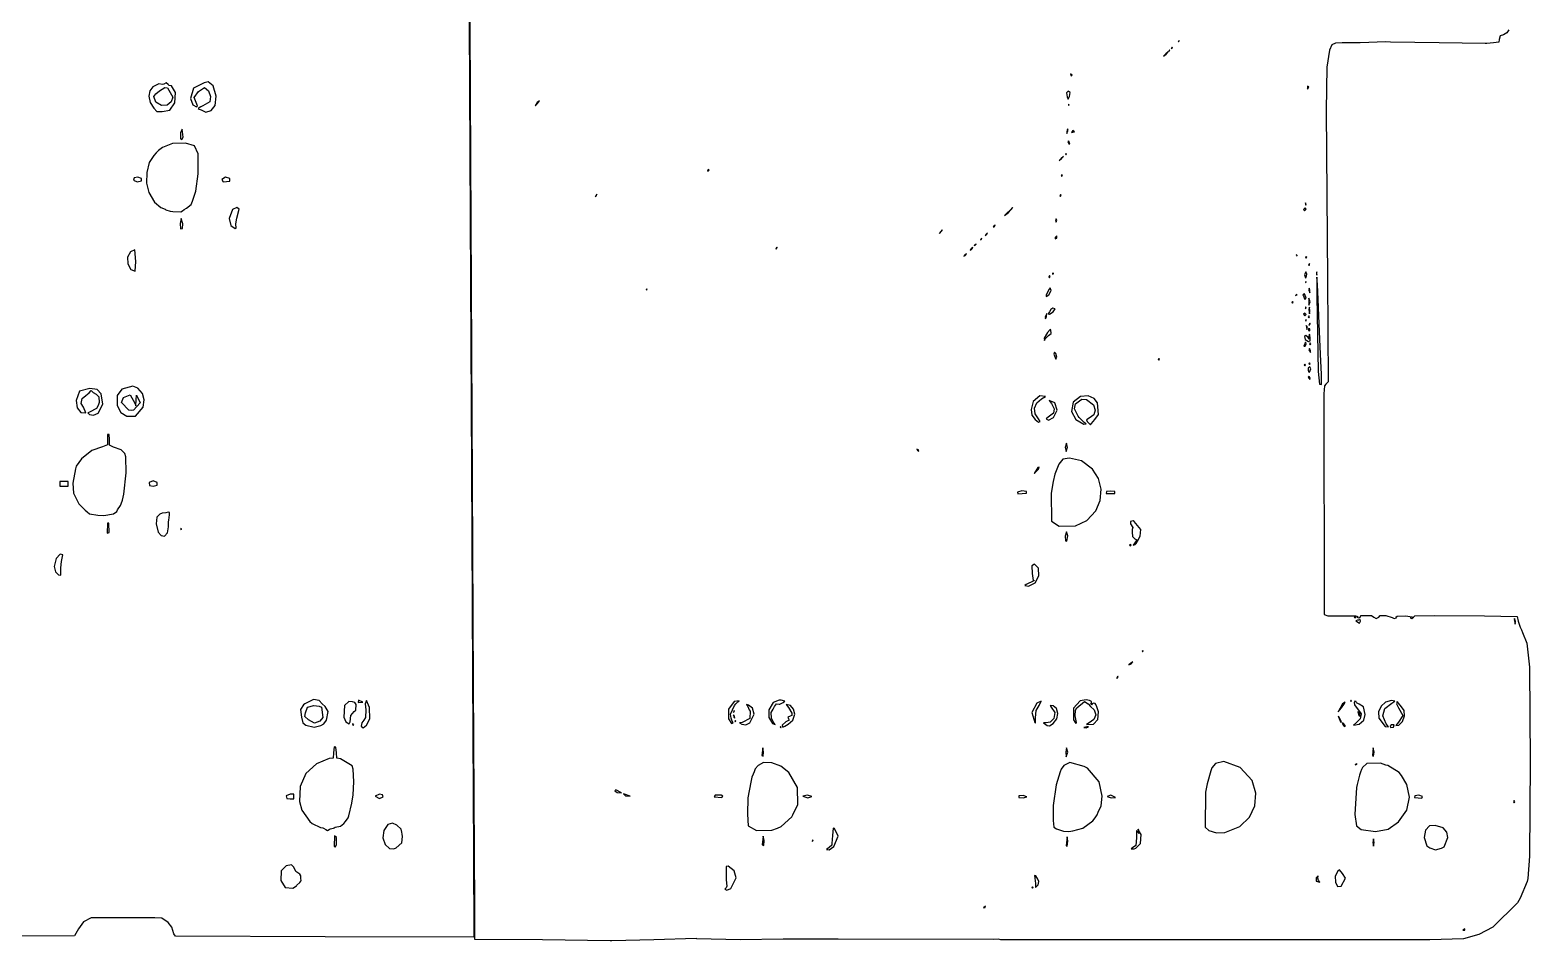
# Model space of a CAD drawing. Extents: x -33 to 316, y 14 to 132.
# Drawn here: x 222.3 to 315.8, y 13.7 to 70.5 of the extents above; entities that cross this region are included whole.
import ezdxf

# ---------------------------------------------------------------- set-up
doc = ezdxf.new("R2010")
doc.units = 0
doc.layers.add('Layer_1', color=7, linetype='CONTINUOUS')

msp = doc.modelspace()

# ---------------------------------------------------------------- linework, layer by layer
at = {"layer": 'Layer_1', "color": 7}
for points in [[(314.51047, 70.52943), (314.39085, 70.34652), (314.17445, 70.22766), (313.969464, 70.154874), (313.90118, 69.92917), (313.87858, 69.75984), (313.53991, 69.73284), (313.13144, 69.67704), (313.03634, 69.68924), (310.16293, 69.73394), (307.12234, 69.77364), (306.84214, 69.77764), (305.24262, 69.73304), (304.12078, 69.72064), (303.70901, 69.70404), (303.475068, 69.608806), (303.32628, 69.25957), (303.157899, 68.201226), (303.12934, 65.50585), (303.21044, 54.98601), (303.23904, 48.60426), (303.10193, 48.44551), (303.02073, 48.35021), (302.98223, 47.8528), (302.99913, 34.0875), (303.22396, 34.0144), (304.94624, 34.0114), (305.1025, 33.9737), (305.033223, 33.92525), (305.1649, 33.8828), (305.2497, 33.9428), (305.291, 34.0275), (305.95266, 34.0245), (306.08739, 33.91914), (306.23452, 33.84014), (306.4067, 33.92024), (306.486511, 34.023108), (306.83579, 34.02594), (307.22739, 33.90634), (307.35511, 33.84814), (307.503321, 33.88724), (307.45441, 33.92784), (307.55181, 33.98614), (308.07418, 34.00764), (308.47071, 33.94934), (308.42461, 33.92494), (308.35401, 33.88264), (308.45984, 33.84034), (308.56567, 33.92004), (308.64437, 34.02035), (309.86146, 34.02335), (312.99713, 34.00845), (315.01642, 33.97565), (315.08072, 33.67745), (315.20985, 33.30441), (315.29665, 33.13967), (315.35495, 32.96546), (315.63321, 32.30447), (315.796034, 30.80786), (315.82508, 24.88694), (315.802489, 19.02699), (315.69559, 17.65078), (315.64169, 17.45102), (315.2135, 16.41221), (315.04273, 16.12845), (313.51867, 14.61766), (312.636639, 14.142719), (311.67606, 13.87726), (309.574696, 13.814848), (296.33134, 13.81356), (282.83759, 13.81856), (282.70001, 13.85486), (282.3995, 13.84586), (272.70639, 13.86396), (272.64869, 13.86354), (269.4177, 13.85654), (269.28039, 13.86154), (266.59222, 13.82184), (263.90271, 13.89044), (263.84571, 13.89144), (261.21181, 13.81794), (258.58441, 13.75074), (258.49951, 13.74774), (258.49988, 13.74564), (254.26281, 13.82264), (250.06151, 13.83574), (250.06109, 15.8889), (250.03999, 19.2544), (249.97519, 29.7319), (249.88949, 46.4959), (249.80819, 62.54024), (249.72359, 78.85974)], [(249.683062, 75.11304), (249.765062, 58.77237), (249.847862, 43.23604), (249.915062, 30.38787), (249.976862, 19.20526), (249.990162, 14.07145), (249.966762, 13.98195), (240.732682, 14.00655), (231.404002, 14.05045), (231.286912, 14.18551), (231.171633, 14.616454), (230.942422, 14.89784), (230.546887, 15.161479), (230.110342, 15.19321), (226.436152, 15.19253), (226.130592, 15.18953), (225.666432, 14.94222), (225.358572, 14.51336), (225.100592, 14.06899), (192.763602, 13.98199)]]:
    msp.add_lwpolyline(points, dxfattribs=at)
for points in [[(293.37387, 69.26048), (293.35787, 69.27648), (293.29977, 69.18638), (293.37387, 69.26048)], [(293.5432, 69.42982), (293.5272, 69.44582), (293.4531, 69.37172), (293.5432, 69.42982)], [(293.96654, 69.85315), (293.95054, 69.86915), (293.89244, 69.77905), (293.96654, 69.85315)], [(293.1383, 69.02765), (293.26263, 69.16523), (293.12505, 69.0409), (292.98747, 68.90331), (293.1383, 69.02765)], [(287.29592, 67.70842), (287.18302, 67.80152), (287.23012, 67.66236), (287.29592, 67.70836)], [(231.04512, 65.52535), (231.358191, 65.984983), (231.3938, 66.61989), (231.14578, 67.04709), (231.01132, 67.06969), (230.93032, 67.12429), (230.805729, 67.237305), (230.66922, 67.14779), (230.58382, 67.12149), (230.34776, 67.16419), (229.98997, 66.98938), (229.794364, 66.725004), (229.74476, 66.40041), (229.814715, 66.012889), (230.0437, 65.66169), (230.24005, 65.43552), (230.57286, 65.43852), (231.04516, 65.52512)], [(230.51776, 65.81469), (230.173654, 66.029854), (230.0378, 66.37131), (230.17313, 66.55333), (230.39538, 66.72514), (230.72886, 66.94578), (230.9061, 66.91478), (231.22314, 66.33054), (231.122215, 66.049079), (230.88296, 65.83373), (230.51776, 65.81473)], [(233.62007, 65.50675), (233.86763, 65.823573), (233.92181, 66.39259), (233.74577, 67.0406), (233.43078, 67.29423), (233.17671, 67.22603), (232.51664, 66.90316), (232.32444, 66.25801), (232.46974, 65.86287), (232.70817, 65.73748), (232.76217, 65.79398), (232.56882, 66.3171), (232.83985, 66.69623), (233.207154, 66.9388), (233.46408, 66.73293), (233.58041, 66.388325), (233.54188, 66.05479), (233.09427, 65.78946), (232.97862, 65.74166), (232.87361, 65.68186), (232.80181, 65.64106), (232.86211, 65.58816), (232.98907, 65.54096), (233.27793, 65.401384), (233.62004, 65.50666)], [(287.16066, 66.63763), (287.03502, 66.70993), (286.943179, 66.613724), (286.97952, 66.36106), (287.03132, 66.20416), (287.11882, 66.38478), (287.16072, 66.63766)], [(302.03259, 66.96106), (301.96349, 67.02736), (301.94879, 66.84321), (302.03269, 66.96102)], [(253.95553, 65.93734), (254.07821, 66.111756), (253.93503, 66.01144), (253.80863, 65.79977), (253.95555, 65.93736)], [(287.08976, 65.89234), (287.06416, 65.86674), (287.08636, 65.81114), (287.08936, 65.89224)], [(231.865453, 63.85585), (231.812353, 64.34164), (231.701447, 64.137555), (231.715153, 63.74852), (231.792966, 63.70212), (231.865423, 63.85585)], [(287.02746, 64.23288), (287.01116, 64.3604), (286.97556, 64.3075), (286.94776, 64.15272), (286.96466, 64.07812), (287.02746, 64.2329)], [(287.08566, 63.59173), (287.01856, 63.58573), (287.07146, 63.42684), (287.13866, 63.43284), (287.08576, 63.59174)], [(287.43287, 64.18598), (287.32499, 64.26808), (287.25409, 64.13569), (287.43288, 64.18599)], [(231.73114, 59.19517), (231.83556, 59.26287), (231.93076, 59.33447), (232.07436, 59.42547), (232.36609, 59.6478), (232.44729, 59.86487), (232.62418, 60.35203), (232.65558, 60.47903), (232.804999, 61.567549), (232.80456, 62.81542), (232.585594, 63.303558), (232.01499, 63.47416), (231.201161, 63.445285), (230.58816, 63.19876), (230.34468, 63.02392), (230.18367, 62.87163), (230.03951, 62.69634), (229.763258, 62.27297), (229.606151, 61.653574), (229.587894, 60.98307), (229.72819, 60.40638), (230.094494, 59.78437), (230.49019, 59.46602), (230.75478, 59.36526), (230.79978, 59.32186), (231.06964, 59.23386), (231.22324, 59.21506), (231.73112, 59.19506)], [(286.619, 62.50832), (286.74334, 62.6459), (286.60576, 62.52156), (286.46817, 62.38398), (286.619, 62.50832)], [(286.93384, 62.79407), (286.88904, 62.83637), (286.87034, 62.79407), (286.91514, 62.75177), (286.93384, 62.79407)], [(264.66651, 61.78057), (264.60301, 61.82037), (264.56661, 61.72277), (264.66651, 61.78057)], [(229.27355, 61.11946), (229.27755, 61.26762), (229.05236, 61.35432), (228.81644, 61.3134), (228.78434, 61.16901), (229.01772, 61.05863), (229.27385, 61.11943)], [(234.77914, 61.10096), (234.77814, 61.27242), (234.51207, 61.34652), (234.27902, 61.21709), (234.36372, 61.06102), (234.77931, 61.10102)], [(286.67984, 61.48673), (286.63754, 61.50293), (286.59524, 61.43443), (286.63754, 61.41823), (286.67984, 61.48673)], [(257.63914, 60.2117), (257.66334, 60.2964), (257.59684, 60.2117), (257.57264, 60.127), (257.63914, 60.2117)], [(286.59514, 60.2379), (286.55284, 60.2752), (286.51054, 60.1855), (286.55284, 60.1482), (286.59514, 60.2379)], [(235.17072, 58.16751), (235.16572, 58.44273), (235.22272, 58.79551), (235.36499, 59.34808), (235.21918, 59.46799), (234.95176, 59.34127), (234.73678, 58.7676), (234.846695, 58.342255), (235.1076, 58.1534), (235.1707, 58.1675)], [(283.58946, 59.46284), (283.07435, 58.96287), (283.30944, 59.15215), (283.58946, 59.46284)], [(301.87031, 59.35865), (301.80681, 59.44245), (301.71531, 59.32909), (301.77881, 59.24529), (301.87031, 59.35865)], [(301.83911, 59.759), (301.82331, 59.63308), (301.86961, 59.63408), (301.83911, 59.75896)], [(231.83244, 58.16209), (231.85814, 58.43379), (231.74777, 58.77246), (231.68877, 58.46202), (231.71697, 58.12335), (231.83238, 58.16205)], [(279.12374, 57.96804), (279.20794, 58.07387), (279.11274, 57.99327), (279.01744, 57.86979), (279.02844, 57.84459), (279.12374, 57.96807)], [(282.48879, 58.35941), (282.42529, 58.34901), (282.36179, 58.25401), (282.42529, 58.26441), (282.48879, 58.35941)], [(286.34112, 58.67153), (286.29882, 58.75123), (286.25652, 58.61924), (286.29882, 58.53954), (286.34112, 58.67153)], [(281.30346, 57.17339), (281.23996, 57.16339), (281.17646, 57.09609), (281.23996, 57.10609), (281.30346, 57.17349)], [(281.64212, 57.48117), (281.65212, 57.54467), (281.58472, 57.48117), (281.57472, 57.41767), (281.64202, 57.48117)], [(281.95962, 57.7987), (282.01512, 57.8834), (281.91732, 57.7987), (281.86182, 57.714), (281.95962, 57.7987)], [(286.33266, 57.55317), (286.33466, 57.70466), (286.22366, 57.5953), (286.22166, 57.5024), (286.33266, 57.5532)], [(228.92088, 56.088), (228.868529, 56.817986), (228.59627, 56.70111), (228.413801, 56.35801), (228.4261, 55.94759), (228.620714, 55.60191), (228.87364, 55.48759), (228.92084, 56.088)], [(268.90119, 56.97317), (268.88919, 56.99977), (268.81509, 56.89747), (268.82709, 56.87087), (268.90119, 56.97317)], [(280.71079, 56.57715), (280.62609, 56.54005), (280.54139, 56.42807), (280.62609, 56.46517), (280.71079, 56.57715)], [(281.09179, 56.96517), (281.00709, 56.93087), (280.92239, 56.81191), (281.00709, 56.84621), (281.09179, 56.96517)], [(301.29255, 56.49555), (301.24245, 56.50155), (301.32075, 56.42325), (301.29255, 56.49525)], [(301.91979, 56.36184), (301.87749, 56.40164), (301.83519, 56.33564), (301.87749, 56.29584), (301.91979, 56.36184)], [(285.91779, 55.15534), (285.87549, 55.21634), (285.83319, 55.12914), (285.87549, 55.06814), (285.91779, 55.15534)], [(286.15236, 55.34616), (286.05586, 55.37256), (286.05486, 55.30096), (286.15286, 55.34606)], [(301.91182, 55.30924), (301.84572, 55.46002), (301.77362, 55.26926), (301.83002, 55.06817), (301.88237, 55.105586), (301.91192, 55.30924)], [(302.0717, 55.96754), (302.0269, 55.86375), (302.0782, 55.86475), (302.0712, 55.96705)], [(302.54284, 55.45918), (302.52454, 55.36448), (302.54224, 55.24748), (302.54283, 55.45915)], [(260.78795, 54.3507), (260.77135, 54.3905), (260.72955, 54.3248), (260.78805, 54.3507)], [(285.97227, 54.27966), (285.915045, 54.464725), (285.85617, 54.37826), (285.74606, 54.17701), (285.66376, 54.00578), (285.66376, 53.90898), (285.82958, 54.01755), (285.97224, 54.27965)], [(301.86404, 54.84328), (301.83844, 54.81768), (301.86064, 54.76208), (301.86364, 54.84318)], [(302.09541, 54.3072), (302.06161, 54.43318), (302.03181, 54.31482), (302.09291, 54.14476), (302.09591, 54.3072)], [(302.83227, 49.07228), (302.78787, 49.88258), (302.74487, 50.77158), (302.68127, 52.21091), (302.61307, 53.75608), (302.57487, 54.64508), (302.56017, 54.93789), (302.52877, 55.12001), (302.53177, 53.92541), (302.61647, 49.24758), (302.70257, 48.45754), (302.82241, 48.43044), (302.83241, 49.07231)], [(301.07312, 53.56785), (301.03082, 53.60765), (300.98852, 53.54165), (301.03082, 53.50185), (301.07312, 53.56785)], [(301.31743, 54.02311), (301.26713, 54.04771), (301.20013, 53.98071), (301.31744, 54.02321)], [(301.8725, 53.82836), (301.76778, 54.08445), (301.66579, 54.02515), (301.70809, 53.94635), (301.75039, 53.84052), (301.793883, 53.737936), (301.87243, 53.82832)], [(302.13081, 53.57285), (302.04231, 53.81973), (302.03331, 53.38165), (302.13081, 53.57285)], [(285.71534, 52.85382), (285.60094, 52.64556), (285.63224, 52.52859), (285.69294, 52.6721), (285.71544, 52.85382)], [(286.11161, 52.9585), (286.225723, 53.13703), (286.08461, 53.18476), (285.9601, 53.10666), (285.8754, 52.95193), (285.794856, 52.840833), (285.8804, 52.80376), (286.11168, 52.9585)], [(301.86949, 52.79269), (301.780818, 52.881848), (301.70812, 52.80689), (301.79592, 52.71909), (301.86952, 52.79269)], [(301.87681, 53.23765), (301.83511, 53.26945), (301.83511, 53.14245), (301.87681, 53.23765)], [(301.86316, 52.47568), (301.84186, 52.42278), (301.86316, 52.36988), (301.86316, 52.47572)], [(302.08912, 52.65559), (302.04682, 52.71909), (302.00452, 52.65559), (302.04682, 52.59209), (302.08912, 52.65559)], [(302.1106, 53.006), (302.0856, 53.24823), (302.0474, 53.10006), (302.0899, 52.82539), (302.1106, 53.006)], [(285.81458, 51.48823), (285.985776, 51.612034), (285.96012, 51.83009), (285.92202, 51.84849), (285.75292, 51.66837), (285.5368, 51.32571), (285.569225, 51.179688), (285.6135, 51.27491), (285.81459, 51.48825)], [(302.13146, 51.3497), (302.08916, 51.57609), (302.04516, 51.41734), (302.04316, 51.25859), (301.97996, 51.37501), (301.861706, 51.486733), (301.76632, 51.43011), (301.81732, 51.24265), (302.0115, 51.1199), (302.114835, 51.153649), (302.13117, 51.34969)], [(301.96212, 51.99943), (301.86512, 52.11292), (301.92462, 51.85425), (301.96212, 51.99943)], [(302.09937, 51.89495), (302.027454, 51.9203), (302.02327, 51.79985), (302.09487, 51.77665), (302.09887, 51.895)], [(302.13146, 52.19243), (302.09366, 52.25343), (302.03446, 52.11055), (302.13146, 52.19245)], [(301.87743, 50.96726), (301.83663, 51.06791), (301.72655, 50.827), (301.81574, 50.812808), (301.87748, 50.96726)], [(302.15069, 50.52816), (302.081663, 50.663974), (302.04676, 50.59656), (302.14136, 50.43287), (302.15036, 50.52807)], [(302.17376, 50.96226), (302.13146, 51.02576), (302.08916, 50.96226), (302.13146, 50.89876), (302.17376, 50.96226)], [(286.34109, 50.13189), (286.26169, 50.35225), (286.18229, 50.45035), (286.15299, 50.31714), (286.27902, 50.00963), (286.34102, 50.13194)], [(292.73343, 50.01208), (292.69113, 50.05188), (292.64883, 49.98588), (292.69113, 49.94608), (292.73343, 50.01208)], [(301.83509, 49.65225), (301.79279, 49.69205), (301.75049, 49.62605), (301.79279, 49.58625), (301.83509, 49.65225)], [(302.13143, 49.71075), (302.08913, 49.77675), (302.04683, 49.73695), (302.08913, 49.67095), (302.13143, 49.71075)], [(302.15961, 49.40352), (302.104545, 49.538646), (302.00199, 49.45472), (301.99699, 49.32256), (302.01589, 49.21708), (302.07909, 49.20908), (302.15929, 49.40358)], [(302.12381, 48.83152), (302.057718, 48.939134), (302.00445, 48.87712), (302.09915, 48.73954), (302.12385, 48.83144)], [(226.57605, 46.65129), (226.860015, 47.207656), (226.7613, 47.84314), (226.51552, 48.119596), (226.06334, 48.18927), (225.416894, 48.004791), (225.2118, 47.42333), (225.2779, 46.96598), (225.5038, 46.69344), (225.81694, 46.65464), (225.65849, 47.01975), (225.51106, 47.24579), (225.57486, 47.55888), (225.8078, 47.73905), (226.02123, 47.91318), (226.14444, 48.06223), (226.27126, 47.93365), (226.44446, 47.83098), (226.61458, 47.65685), (226.63478, 47.31358), (226.56648, 47.12886), (226.47128, 46.94071), (226.03105, 46.70756), (225.935739, 46.666528), (226.02705, 46.559), (226.294069, 46.512038), (226.57638, 46.6513)], [(228.90708, 46.44717), (229.38647, 47.02027), (229.435383, 47.477888), (229.33587, 47.87552), (229.051338, 48.19298), (228.74006, 48.33602), (228.05161, 48.14373), (227.761399, 47.754803), (227.75252, 47.12022), (227.99011, 46.68222), (228.35539, 46.463434), (228.90712, 46.44717)], [(228.48934, 46.82826), (228.03025, 47.30108), (228.153255, 47.616039), (228.57302, 47.7788), (228.86062, 47.26641), (228.91602, 47.10972), (228.94002, 47.4836), (228.96042, 47.76589), (229.19025, 47.28308), (228.76953, 46.83455), (228.63373, 46.81765), (228.48939, 46.82825)], [(285.28278, 46.1287), (285.17933, 46.28201), (284.974647, 46.59818), (284.947206, 46.95052), (285.08734, 47.280495), (285.38538, 47.52957), (285.62145, 47.681), (285.26873, 47.7179), (284.864521, 47.370531), (284.73338, 46.86909), (284.777898, 46.524268), (284.97702, 46.24672), (285.191288, 46.082339), (285.28278, 46.1287)], [(288.4931, 46.00442), (288.69202, 46.24773), (288.92506, 46.56429), (288.87536, 47.28837), (288.658539, 47.559331), (288.28151, 47.72782), (287.81478, 47.68272), (287.358128, 47.322551), (287.24229, 46.75617), (287.511405, 46.25229), (288.00459, 45.95997), (288.159544, 45.977194), (288.04509, 46.06386), (287.71746, 46.36749), (287.65406, 46.45359), (287.43002, 46.90844), (287.494629, 47.219931), (287.73959, 47.41155), (287.89927, 47.52432), (288.180249, 47.494945), (288.60855, 47.16245), (288.71179, 46.83705), (288.62986, 46.53487), (288.35245, 46.3415), (288.172665, 46.223123), (288.22496, 46.13023), (288.28846, 46.05533), (288.43504, 45.91679), (288.49314, 46.00439)], [(286.12927, 46.36354), (286.35925, 46.825654), (286.20427, 47.28938), (285.85838, 47.43383), (286.00505, 47.23947), (286.17181, 46.91576), (286.12341, 46.64769), (285.70704, 46.32658), (285.66384, 46.29128), (285.817681, 46.21242), (286.12933, 46.36348)], [(227.53216, 40.36046), (227.73244, 40.51368), (227.78424, 40.61168), (227.97783, 40.87959), (228.01513, 41.00194), (228.10343, 41.22551), (228.17793, 41.58535), (228.329528, 42.9192), (228.30519, 43.92227), (228.24149, 44.12535), (228.00142, 44.365886), (227.54028, 44.5305), (227.27662, 44.65785), (227.29032, 45.00909), (227.252723, 45.308833), (227.15814, 45.31033), (227.15857, 44.67716), (226.84401, 44.54899), (226.17805, 44.31601), (225.52882, 43.79836), (225.21202, 43.33432), (225.15632, 43.17168), (225.00034, 42.27467), (225.04824, 41.66575), (225.37942, 40.99268), (225.53143, 40.82026), (225.77538, 40.59103), (225.88932, 40.50023), (226.03023, 40.3753), (226.55825, 40.2763), (226.93622, 40.2562), (227.53235, 40.36048)], [(277.70635, 44.35659), (277.60925, 44.39349), (277.64275, 44.30969), (277.737413, 44.27434), (277.70645, 44.35659)], [(286.99728, 44.52799), (286.93378, 44.78141), (286.85758, 44.51332), (286.92108, 44.2599), (286.99728, 44.52799)], [(285.17938, 43.16216), (285.223418, 43.269021), (285.13898, 43.25316), (284.92608, 42.89254), (285.17943, 43.16211)], [(287.49615, 39.61989), (288.210545, 39.953593), (288.76108, 40.5481), (289.042369, 41.201077), (289.097295, 41.898595), (288.931211, 42.574498), (288.54947, 43.16263), (287.876531, 43.67064), (287.12428, 43.84442), (286.695875, 43.775343), (286.45695, 43.4691), (286.1991, 42.8341), (286.108, 42.3896), (285.98295, 41.64877), (285.99305, 39.90734), (286.47929, 39.60046), (287.49609, 39.61986)], [(224.7038, 42.24146), (224.7038, 42.38963), (224.4498, 42.38963), (224.1958, 42.38963), (224.1958, 42.24146), (224.1958, 42.0933), (224.4498, 42.0933), (224.7038, 42.0933)], [(230.26175, 42.14886), (230.26098, 42.32014), (230.00076, 42.4233), (229.74872, 42.31243), (229.778291, 42.134235), (230.01079, 42.09326), (230.26176, 42.14886)], [(284.44171, 41.65859), (284.435028, 41.761098), (284.15845, 41.79693), (283.88578, 41.71933), (283.90508, 41.62243), (284.44169, 41.65863)], [(289.93791, 41.64689), (289.942561, 41.758003), (289.68322, 41.78849), (289.431058, 41.756594), (289.4052, 41.64672), (289.93791, 41.64672)], [(230.89218, 39.17804), (230.96098, 39.56477), (230.96018, 39.7918), (230.96318, 39.861), (230.97358, 39.97263), (231.02538, 40.30792), (231.03238, 40.45948), (230.94368, 40.46748), (230.78933, 40.42308), (230.57244, 40.40798), (230.4106, 40.34228), (230.240634, 40.159088), (230.18646, 39.74083), (230.3099, 39.21864), (230.498045, 39.011058), (230.71505, 38.97953), (230.89209, 39.17764)], [(227.26044, 39.19698), (227.24744, 39.78524), (227.16574, 39.77724), (227.14504, 39.15805), (227.26045, 39.19675)], [(231.759165, 39.4793), (231.737765, 39.4264), (231.759165, 39.3735), (231.759165, 39.47933)], [(291.21223, 38.45409), (291.29413, 38.54599), (291.36723, 38.67485), (291.53185, 38.97213), (291.56085, 39.40269), (291.15886, 39.89191), (291.08246, 39.93421), (290.92193, 39.89021), (290.92235, 39.74352), (291.078176, 39.527339), (291.03478, 39.39542), (291.02088, 39.2282), (291.05798, 38.96243), (291.18752, 38.81427), (291.325738, 38.74672), (291.23492, 38.6315), (291.08379, 38.41019), (291.21227, 38.45399)], [(287.01845, 38.99006), (286.94435, 39.24904), (286.85735, 38.9861), (286.86735, 38.681641), (286.95535, 38.66468), (287.01835, 38.99006)], [(290.95545, 38.41029), (290.91315, 38.45259), (290.87085, 38.41029), (290.91315, 38.36799), (290.95545, 38.41029)], [(224.24014, 36.71168), (224.24214, 36.99978), (224.29094, 37.4038), (224.35174, 37.71344), (224.374935, 37.822685), (224.2151, 37.85225), (223.95367, 37.58436), (223.82991, 37.08046), (223.915479, 36.752174), (224.11438, 36.55942), (224.25361, 36.549915), (224.23978, 36.71168)], [(284.97291, 36.07137), (285.219228, 36.505269), (285.19256, 36.97522), (284.93699, 37.24129), (284.783881, 37.128109), (284.80034, 36.65273), (284.85624, 36.21704), (284.91244, 36.23574), (284.90444, 36.19284), (284.41396, 35.95497), (284.33016, 35.91267), (284.57223, 35.87037), (284.97279, 36.07145)], [(304.96778, 33.92295), (304.92798, 33.96525), (304.86198, 33.92295), (304.90178, 33.88065), (304.96778, 33.92295)], [(305.25634, 33.6828), (305.237071, 33.790251), (305.14029, 33.743), (305.06479, 33.743), (304.96779, 33.7099), (305.20062, 33.55862), (305.25632, 33.68278)], [(314.91611, 33.669), (314.85111, 33.83834), (314.82991, 33.75644), (314.87371, 33.58711), (314.89491, 33.49971), (314.91611, 33.66904)], [(291.71745, 31.80634), (291.69875, 31.84864), (291.65395, 31.80634), (291.67265, 31.76404), (291.71745, 31.80634)], [(290.95865, 31.02928), (291.06128, 31.14121), (290.94486, 31.06671), (290.82845, 30.95477), (290.95865, 31.02927)], [(290.15251, 30.21884), (290.14051, 30.24544), (290.06641, 30.14313), (290.07841, 30.11653), (290.15251, 30.21884)], [(240.46206, 27.18176), (240.63498, 27.27666), (240.81217, 27.51476), (240.911575, 28.057443), (240.72157, 28.35372), (240.54668, 28.5369), (240.35413, 28.732134), (240.00651, 28.79827), (239.46542, 28.51825), (239.37262, 28.46195), (239.18174, 28.16678), (239.25014, 27.68637), (239.334245, 27.344651), (239.51168, 27.19281), (240.03285, 27.07974), (240.46203, 27.18171)], [(239.68347, 27.5249), (239.46631, 27.74207), (239.49221, 27.96093), (239.634928, 28.309888), (240.0098, 28.41478), (240.3563, 28.38098), (240.50132, 28.31958), (240.58052, 27.68416), (240.394965, 27.45306), (240.06916, 27.33038), (239.68344, 27.52493)], [(242.28666, 27.41514), (242.33316, 27.79116), (242.52764, 28.05372), (242.646174, 28.134954), (242.66783, 28.48309), (242.56556, 28.60499), (242.42873, 28.65789), (242.199998, 28.681338), (241.93849, 28.4198), (241.884273, 27.699033), (242.012861, 27.399268), (242.21248, 27.27657), (242.28658, 27.41512)], [(243.07647, 28.63006), (242.79931, 28.75905), (242.78111, 28.60566), (243.07645, 28.63006)], [(243.30207, 27.20726), (243.50262, 27.58796), (243.497595, 28.301703), (243.30462, 28.73733), (243.21192, 28.51871), (243.26482, 28.14312), (243.24682, 27.67997), (243.13604, 27.51466), (243.00196, 27.33741), (242.96946, 27.13633), (243.09736, 27.02283), (243.30203, 27.20726)], [(266.14813, 27.35779), (266.09833, 27.45549), (266.03913, 27.63894), (265.99783, 27.88473), (266.23688, 28.41963), (266.32348, 28.52187), (266.44958, 28.64491), (266.52908, 28.71201), (266.21158, 28.66241), (265.861791, 28.193523), (265.87453, 27.5838), (266.052428, 27.307949), (266.14808, 27.35783)], [(266.25041, 28.0659), (266.18881, 28.1221), (266.18581, 27.99633), (266.25031, 28.06593)], [(267.18993, 27.34104), (267.46852, 27.89316), (267.356438, 28.250789), (267.10289, 28.44491), (266.97815, 28.47531), (267.07115, 28.35709), (267.16415, 28.16344), (267.21515, 28.07104), (267.18775, 27.61983), (266.71974, 27.36562), (266.55041, 27.34012), (266.69858, 27.26602), (266.939529, 27.217958), (267.19004, 27.34112)], [(268.7728, 27.22912), (268.7093, 27.31892), (268.6458, 27.41472), (268.5541, 27.64149), (268.5183, 27.99459), (268.65237, 28.18883), (268.73047, 28.35558), (268.86276, 28.52658), (269.03144, 28.49818), (269.06844, 28.51478), (269.28075, 28.60548), (269.38658, 28.69478), (269.13942, 28.76398), (269.02533, 28.75998), (268.65603, 28.60342), (268.390146, 28.154604), (268.38917, 27.66744), (268.604998, 27.297348), (268.77275, 27.22934)], [(269.36847, 27.1321), (269.58403, 27.26318), (269.87184, 27.517621), (270.00047, 27.88076), (269.926039, 28.195429), (269.72638, 28.41898), (269.461475, 28.488833), (269.59839, 28.29791), (269.812713, 27.948728), (269.805182, 27.798151), (269.7017, 27.76426), (269.573111, 27.703228), (269.59648, 27.58899), (269.646531, 27.515669), (269.43955, 27.41162), (269.20403, 27.19699), (269.244723, 27.065866), (269.36847, 27.13209)], [(285.00051, 27.64707), (285.03663, 28.107749), (285.22527, 28.43036), (285.356611, 28.703115), (285.08713, 28.57876), (284.781879, 27.990968), (284.95461, 27.3719), (285.00481, 27.319), (285.00081, 27.64709)], [(286.09797, 27.30086), (286.340811, 27.588744), (286.40324, 27.93284), (286.314611, 28.239336), (286.10314, 28.40286), (285.913805, 28.432485), (285.98073, 28.32786), (286.198765, 27.981086), (286.13885, 27.60783), (285.924408, 27.3881), (285.66891, 27.33823), (285.49447, 27.33423), (285.73142, 27.18056), (285.8791, 27.15596), (286.09797, 27.30082)], [(288.62295, 27.25332), (288.88084, 27.558556), (288.91991, 28.03732), (288.81934, 28.3331), (288.75414, 28.4759), (288.71524, 28.5466), (288.60941, 28.5723), (288.54241, 28.53), (288.50011, 28.462), (288.45781, 28.5018), (288.50011, 28.5678), (288.48411, 28.67363), (288.37242, 28.73793), (288.16615, 28.77303), (287.79305, 28.71953), (287.37099, 28.25055), (287.37299, 27.52281), (287.512859, 27.29972), (287.54958, 27.37129), (287.47328, 27.76936), (287.49718, 28.1428), (287.57048, 28.28511), (288.06222, 28.67367), (288.28811, 28.52296), (288.42569, 28.35796), (288.660111, 28.145616), (288.75378, 27.84955), (288.644981, 27.547198), (288.35319, 27.33852), (288.18563, 27.22891), (288.62259, 27.25331)], [(304.08088, 28.27641), (304.25242, 28.54159), (304.312235, 28.628196), (304.14318, 28.52329), (303.86711, 28.0326), (304.08088, 28.27638)], [(304.69261, 28.716), (304.67391, 28.7583), (304.62911, 28.716), (304.64781, 28.6737), (304.69261, 28.716)], [(305.16955, 27.25846), (305.469118, 27.503454), (305.56047, 27.86286), (305.445341, 28.333059), (305.17581, 28.50274), (305.01013, 28.58894), (304.99243, 28.67364), (304.91663, 28.69594), (304.86023, 28.60064), (304.88313, 28.46191), (305.30623, 27.90281), (305.237543, 27.597315), (305.0084, 27.37042), (304.8205, 27.19051), (305.16955, 27.25841)], [(306.9998, 27.0865), (306.86929, 27.28758), (306.645516, 27.777488), (306.78439, 28.22913), (307.22084, 28.56706), (307.403159, 28.686779), (307.18524, 28.73584), (306.823022, 28.63451), (306.543784, 28.375338), (306.390018, 28.018796), (306.40422, 27.62536), (306.79787, 27.12131), (306.99977, 27.08651)], [(307.65245, 27.19806), (307.883195, 27.429988), (308.00609, 27.7831), (307.989445, 28.112458), (307.81983, 28.34517), (307.63109, 28.57838), (307.54897, 28.668715), (307.5078, 28.52928), (307.63674, 28.27638), (307.889188, 27.809646), (307.62874, 27.37829), (307.460658, 27.185161), (307.65244, 27.19811)], [(242.50497, 27.23424), (242.43647, 27.27654), (242.42027, 27.23424), (242.48877, 27.19194), (242.50497, 27.23424)], [(266.23937, 27.76394), (266.17527, 27.83674), (266.19187, 27.69722), (266.254808, 27.628803), (266.23937, 27.76392)], [(266.31747, 27.446), (266.29877, 27.4883), (266.25397, 27.446), (266.27267, 27.4037), (266.31747, 27.446)], [(304.0788, 27.4109), (304.0208, 27.52732), (303.9183, 27.72115), (303.8704, 27.75435), (304.04424, 27.36133), (304.07874, 27.41093)], [(304.29427, 27.1849), (304.18695, 27.31709), (304.118675, 27.319035), (304.19095, 27.18475), (304.296556, 27.109724), (304.29402, 27.18475)], [(305.21835, 27.96229), (305.09478, 28.03799), (305.14708, 27.82728), (305.23348, 27.75158), (305.21838, 27.96228)], [(307.31587, 27.0629), (307.36607, 27.21107), (307.1691, 27.21607), (307.1162, 27.13827), (307.1212, 27.05007), (307.31567, 27.06277)], [(269.1538, 27.0649), (269.109, 27.1072), (269.0903, 27.0649), (269.1351, 27.0226), (269.1538, 27.0649)], [(288.30378, 27.0861), (288.20378, 27.1023), (288.11918, 27.0772), (288.01085, 27.061), (288.15764, 27.0226), (288.30378, 27.0861)], [(240.97518, 20.69366), (241.03638, 20.72936), (241.14691, 20.75176), (241.24331, 20.76946), (241.28181, 20.79246), (241.35471, 20.84196), (241.67471, 20.91186), (241.89124, 21.05854), (241.98654, 21.18603), (242.16453, 21.42938), (242.19273, 21.54657), (242.38162, 22.34477), (242.46602, 22.85277), (242.50912, 23.66013), (242.46452, 24.46446), (242.39962, 24.66304), (241.67969, 25.09818), (241.44686, 25.14538), (241.43786, 25.47732), (241.394461, 25.825623), (241.28837, 25.84367), (241.23507, 25.46478), (241.23465, 25.13882), (240.98102, 25.10972), (240.189061, 24.794759), (239.51426, 24.1863), (239.1652, 23.375161), (239.1357, 22.44109), (239.27127, 21.90304), (239.76716, 21.19133), (239.91474, 21.06493), (240.43796, 20.82919), (240.57922, 20.78869), (240.61772, 20.77609), (240.765, 20.69679), (240.87107, 20.63969), (240.97559, 20.69359)], [(268.05313, 25.52283), (268.00023, 25.78411), (267.94343, 25.30244), (268.019275, 25.260899), (268.05312, 25.52283)], [(287.01018, 25.52083), (286.94438, 25.78453), (286.89148, 25.53035), (286.92038, 25.22978), (287.01018, 25.52083)], [(306.1108, 25.52283), (306.0579, 25.78411), (306.0011, 25.30244), (306.076945, 25.260899), (306.11079, 25.52283)], [(268.56087, 20.65079), (268.9207, 20.77284), (269.15903, 20.88407), (269.81119, 21.48311), (269.87839, 21.61356), (270.19205, 22.25487), (270.162766, 23.316416), (269.62802, 24.25638), (269.123974, 24.636099), (268.558, 24.850636), (268.046979, 24.874158), (267.70779, 24.68083), (267.53758, 24.47034), (267.46048, 24.29561), (267.40148, 24.1476), (267.31988, 23.96251), (267.24958, 23.6359), (267.075466, 22.669945), (267.05067, 21.64624), (267.09977, 20.92268), (267.61344, 20.63503), (268.56087, 20.65083)], [(287.33597, 20.60563), (287.95227, 20.77927), (288.5848, 21.2295), (288.7118, 21.4199), (288.8388, 21.60945), (288.9142, 21.76673), (289.08812, 22.17543), (289.16642, 22.7681), (288.97452, 23.66942), (288.23518, 24.50723), (288.03525, 24.61559), (287.13652, 24.8636), (286.76702, 24.68368), (286.59616, 24.45428), (286.53526, 24.28495), (286.29907, 23.47472), (286.113091, 22.199626), (286.10694, 21.24722), (286.13764, 20.8377), (286.30556, 20.72657), (286.75654, 20.58946), (287.08192, 20.57366), (287.33592, 20.60566)], [(296.79747, 20.49984), (297.73866, 20.87345), (298.338374, 21.456761), (298.676523, 22.170596), (298.736597, 22.952938), (298.50209, 23.74177), (297.755621, 24.567676), (296.73397, 24.93639), (296.22751, 24.81314), (295.98949, 24.53578), (295.92279, 24.34528), (295.69771, 23.55127), (295.60381, 23.0221), (295.57911, 20.83947), (295.81195, 20.63006), (296.276029, 20.479915), (296.79743, 20.49984)], [(306.97863, 20.71539), (307.63586, 21.1773), (308.139348, 21.904348), (308.31213, 22.71946), (308.141213, 23.491835), (307.80954, 24.07056), (307.66294, 24.24208), (306.97289, 24.67419), (306.83797, 24.70639), (306.67866, 24.76949), (306.51525, 24.81929), (305.65752, 24.79939), (305.37498, 24.55518), (305.33198, 24.43356), (305.26418, 24.27846), (305.20598, 24.0868), (305.0525, 23.49283), (305.0127, 23.30724), (304.90709, 21.62507), (305.003664, 20.933614), (305.30558, 20.70112), (306.19548, 20.5617), (306.97864, 20.71536)], [(305.05247, 24.75777), (304.99247, 24.79557), (304.92547, 24.73207), (305.05247, 24.75777)], [(238.77964, 22.75182), (238.77964, 22.89514), (238.5468, 22.89514), (238.30004, 22.79684), (238.327085, 22.630466), (238.553, 22.60108), (238.77964, 22.60808)], [(244.34647, 22.7233), (244.302029, 22.848414), (244.11124, 22.89432), (243.83847, 22.76857), (244.11816, 22.61996), (244.34647, 22.7233)], [(259.20547, 22.98193), (258.84699, 23.17027), (258.788429, 23.10964), (258.92069, 22.99333), (259.20548, 22.98193)], [(259.73081, 22.7628), (259.32614, 22.92687), (259.44396, 22.79468), (259.73081, 22.76278)], [(265.44617, 22.6879), (265.510511, 22.774611), (265.41787, 22.83793), (265.032641, 22.836249), (264.97646, 22.72998), (265.44616, 22.68788)], [(271.05091, 22.7575), (270.78674, 22.8316), (270.50847, 22.7752), (270.80271, 22.67104), (271.05091, 22.75754)], [(284.47059, 22.7363), (284.22861, 22.8234), (283.95964, 22.7953), (283.970681, 22.69792), (284.23007, 22.66219), (284.47059, 22.73629)], [(289.99555, 22.6901), (289.70145, 22.83158), (289.4738, 22.74688), (289.72074, 22.66218), (289.99555, 22.69008)], [(309.08472, 22.657), (309.11642, 22.7469), (308.88608, 22.8316), (308.651933, 22.79807), (308.62375, 22.68336), (309.08467, 22.65706)], [(314.8738, 22.4294), (314.8315, 22.4929), (314.7892, 22.4294), (314.8315, 22.3659), (314.8738, 22.4294)], [(244.99926, 19.48163), (245.15575, 19.54523), (245.51117, 19.854088), (245.55339, 20.26379), (245.51809, 20.40137), (245.50909, 20.53484), (245.46479, 20.70735), (245.19987, 20.97205), (244.93255, 21.08654), (244.63539, 20.99934), (244.374211, 20.633313), (244.31848, 20.18414), (244.469731, 19.767715), (244.72695, 19.5108), (244.9988, 19.4817)], [(272.42554, 19.62961), (272.7098, 20.27279), (272.47644, 20.75776), (272.38064, 20.78106), (272.34394, 20.31278), (272.30844, 19.82743), (272.30144, 19.72081), (272.13573, 19.57084), (271.977464, 19.443981), (272.13173, 19.42615), (272.42552, 19.62966)], [(291.14597, 19.48728), (291.24638, 19.52958), (291.53718, 19.828244), (291.58939, 20.38025), (291.3788, 20.72312), (291.4211, 20.65142), (291.4634, 20.53367), (291.4634, 20.44207), (291.3975, 20.53617), (291.3022, 20.63027), (291.2874, 20.18287), (291.258475, 19.705708), (291.0581, 19.55373), (290.95538, 19.48643), (291.14588, 19.48723)], [(310.30927, 19.52848), (310.48, 19.61448), (310.69419, 20.18955), (310.639511, 20.535804), (310.41696, 20.80408), (309.92285, 20.9538), (309.564303, 20.917045), (309.31107, 20.66156), (309.21997, 20.2011), (309.40157, 19.67054), (309.58212, 19.54822), (309.93555, 19.418318), (310.30926, 19.52852)], [(241.43824, 19.74397), (241.43473, 20.186029), (241.29736, 20.29106), (241.28326, 19.66527), (241.357081, 19.589124), (241.43823, 19.74397)], [(268.08707, 19.99957), (268.03297, 20.27043), (267.96797, 19.74666), (268.06143, 19.698114), (268.08709, 19.99957)], [(271.14347, 20.00373), (271.09637, 20.04973), (271.07767, 19.95663), (271.14347, 20.00373)], [(287.01847, 19.95897), (286.96557, 20.23888), (286.91007, 19.66925), (286.984043, 19.658388), (287.01849, 19.95897)], [(306.1108, 19.88943), (306.0685, 20.12227), (306.0262, 19.88943), (306.0685, 19.6566), (306.1108, 19.88943)], [(238.71321, 17.04755), (238.93248, 17.18449), (238.96718, 17.22709), (239.13949, 17.39443), (239.21239, 17.47483), (239.22299, 17.54603), (239.21399, 17.61083), (239.20339, 17.80988), (239.13989, 17.91309), (238.89436, 18.07498), (238.76534, 18.35239), (238.63305, 18.48615), (238.28617, 18.43635), (237.98833, 18.11209), (237.963243, 17.511613), (238.22554, 17.07057), (238.71363, 17.04767)], [(266.00851, 17.02769), (266.3359, 17.69005), (266.218321, 18.123341), (265.83864, 18.40958), (265.727261, 18.389866), (265.72143, 18.11147), (265.72843, 17.55056), (265.76843, 17.15897), (265.72493, 17.06207), (265.64023, 16.97247), (265.754048, 16.908699), (266.00861, 17.02777)], [(285.15873, 17.24936), (285.20723, 17.45045), (285.13753, 17.60965), (285.029369, 17.815464), (284.94034, 17.83227), (285.00034, 17.31968), (284.99634, 17.23688), (285.00644, 17.07426), (285.1584, 17.24933)], [(302.72413, 17.40642), (302.64083, 17.51758), (302.59853, 17.66953), (302.618138, 17.798579), (302.49523, 17.68813), (302.49523, 17.47646), (302.72416, 17.40636)], [(304.0481, 17.15536), (304.3328, 17.67027), (304.13699, 17.95056), (303.94117, 18.17976), (303.84537, 18.08966), (303.689736, 17.790625), (303.6929, 17.4192), (303.820268, 17.144074), (304.04815, 17.15532)], [(284.85947, 17.07429), (284.81717, 17.11659), (284.77487, 17.07429), (284.81717, 17.03199), (284.85947, 17.07429)], [(281.87143, 15.83153), (281.87843, 15.92043), (281.76878, 15.82293), (281.87108, 15.83193)], [(311.76458, 14.41099), (311.75658, 14.49389), (311.63282, 14.41199), (311.76502, 14.41099)]]:
    msp.add_lwpolyline(points, close=True, dxfattribs=at)

doc.saveas('drawing.dxf')
